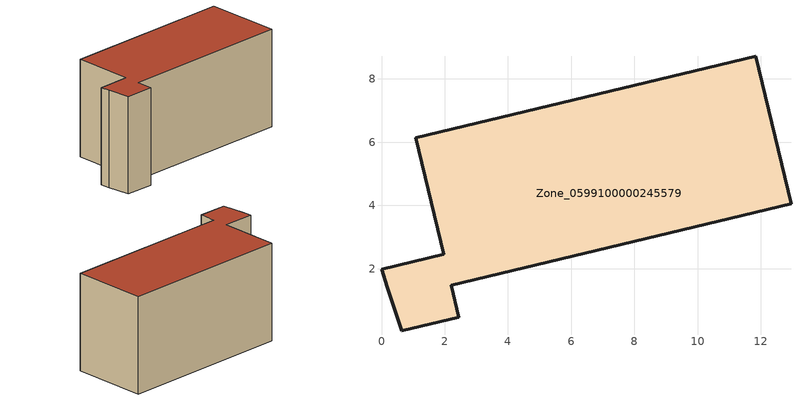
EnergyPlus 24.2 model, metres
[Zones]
Zone_0599100000245579
 floor ground (C_G): 11.83,8.72 12.95,4.05 2.21,1.48 2.45,0.47 0.64,0.04 0.18,1.41 0,1.98 1.97,2.46 1.09,6.14 z0
 wall outside (C_F): 2.45,0.47 2.21,1.48 12.95,4.05 11.83,8.72 1.09,6.14 1.97,2.46 0,1.98 0.18,1.41 0.64,0.04 2.45,0.47 z0:6.22
 roof outside (C_R): 0,1.98 0.18,1.41 0.64,0.04 2.45,0.47 2.21,1.48 12.95,4.05 11.83,8.72 1.09,6.14 1.97,2.46 z6.22
[BUILDING]
Pand.0599100000245579: North Axis=0; Terrain=City; Loads Convergence Tolerance Value=0.04; Temperature Convergence Tolerance Value=0.4; Solar Distribution=FullExterior; Maximum Number of Warmup Days=25; Minimum Number of Warmup Days=1
[Site:Location]
Rotterdam.The.Hague.AP_ZH_NLD Design_Conditions: Latitude=51.96; Longitude=4.45; Time Zone=1; Elevation=-4.5
[SITE:GROUNDTEMPERATURE:BUILDINGSURFACE]
18, 18, 18, 18, 18, 18, 18, 18, 18, 18, 18, 18
[MATERIAL] Thermal Absorptance=0.9; Solar Absorptance=0.7; Visible Absorptance=0.7
Name | Roughness | Thickness | Conductivity | Density | Specific Heat
G.TI.1975-1991 | MediumSmooth | 0.15 | 0.288461 | 540 | 1210
F.TI.1975-1991 | Rough | 0.3 | 0.230769 | 1920 | 840
R.TI.1975-1991 | MediumRough | 0.2 | 0.153846 | 1500 | 1000
[CONSTRUCTION]
C_G: G.TI.1975-1991
C_F: F.TI.1975-1991
C_R: R.TI.1975-1991
[ZONE]
Zone_0599100000245579: Type=1; Multiplier=1; Ceiling Height=Autocalculate; Volume=Autocalculate; Floor Area=autocalculate; Part of Total Floor Area=Yes
[ZONEINFILTRATION:DESIGNFLOWRATE]
Infil_Zone_0599100000245579: Zone or ZoneList or Space or SpaceList=Zone_0599100000245579; Schedule=AlwaysOn; Design Flow Rate Calculation Method=Flow/Area; Flow Rate per Floor Area=0.003; Constant Term Coefficient=1; Temperature Term Coefficient=0; Velocity Term Coefficient=0; Velocity Squared Term Coefficient=0
[HVACTEMPLATE:ZONE:IDEALLOADSAIRSYSTEM]
Zone_0599100000245579: Maximum Heating Supply Air Temperature=50; Minimum Cooling Supply Air Temperature=13; Maximum Heating Supply Air Humidity Ratio=0.0156; Minimum Cooling Supply Air Humidity Ratio=0.0077; Heating Limit=NoLimit; Cooling Limit=NoLimit; Dehumidification Control Type=ConstantSensibleHeatRatio; Cooling Sensible Heat Ratio=0.7; Dehumidification Setpoint=60; Humidification Control Type=None; Humidification Setpoint=30; Outdoor Air Method=None; Outdoor Air Flow Rate per Person=0.00944; Outdoor Air Flow Rate per Zone Floor Area=0; Outdoor Air Flow Rate per Zone=0; Demand Controlled Ventilation Type=None; Outdoor Air Economizer Type=NoEconomizer; Heat Recovery Type=None; Sensible Heat Recovery Effectiveness=0.7; Latent Heat Recovery Effectiveness=0.65
[ZONECONTROL:THERMOSTAT]
ThermostatControl_Zone_0599100000245579: Zone or ZoneList=Zone_0599100000245579; Control Type Schedule=DualSetpointControlType; Control 1=Thermostat_Zone_0599100000245579; Temperature Difference Between Cutout And Setpoint=0
[THERMOSTATSETPOINT:DUALSETPOINT]
Thermostat_Zone_0599100000245579: Heating Setpoint Temperature Schedule=HeatingSetpoint_Zone_0599100000245579; Cooling Setpoint Temperature Schedule=CoolingSetpoint_Zone_0599100000245579
[SCHEDULE:COMPACT]
HeatingSetpoint_Zone_0599100000245579: Through: 12/31, For: AllDays, Until: 24:00, 21
CoolingSetpoint_Zone_0599100000245579: Through: 12/31, For: AllDays, Until: 24:00, 24
DualSetpointControlType: Through: 12/31, For: AllDays, Until: 24:00, 4
AlwaysOn: Through: 12/31, For: AllDays, Until: 24:00, 1
